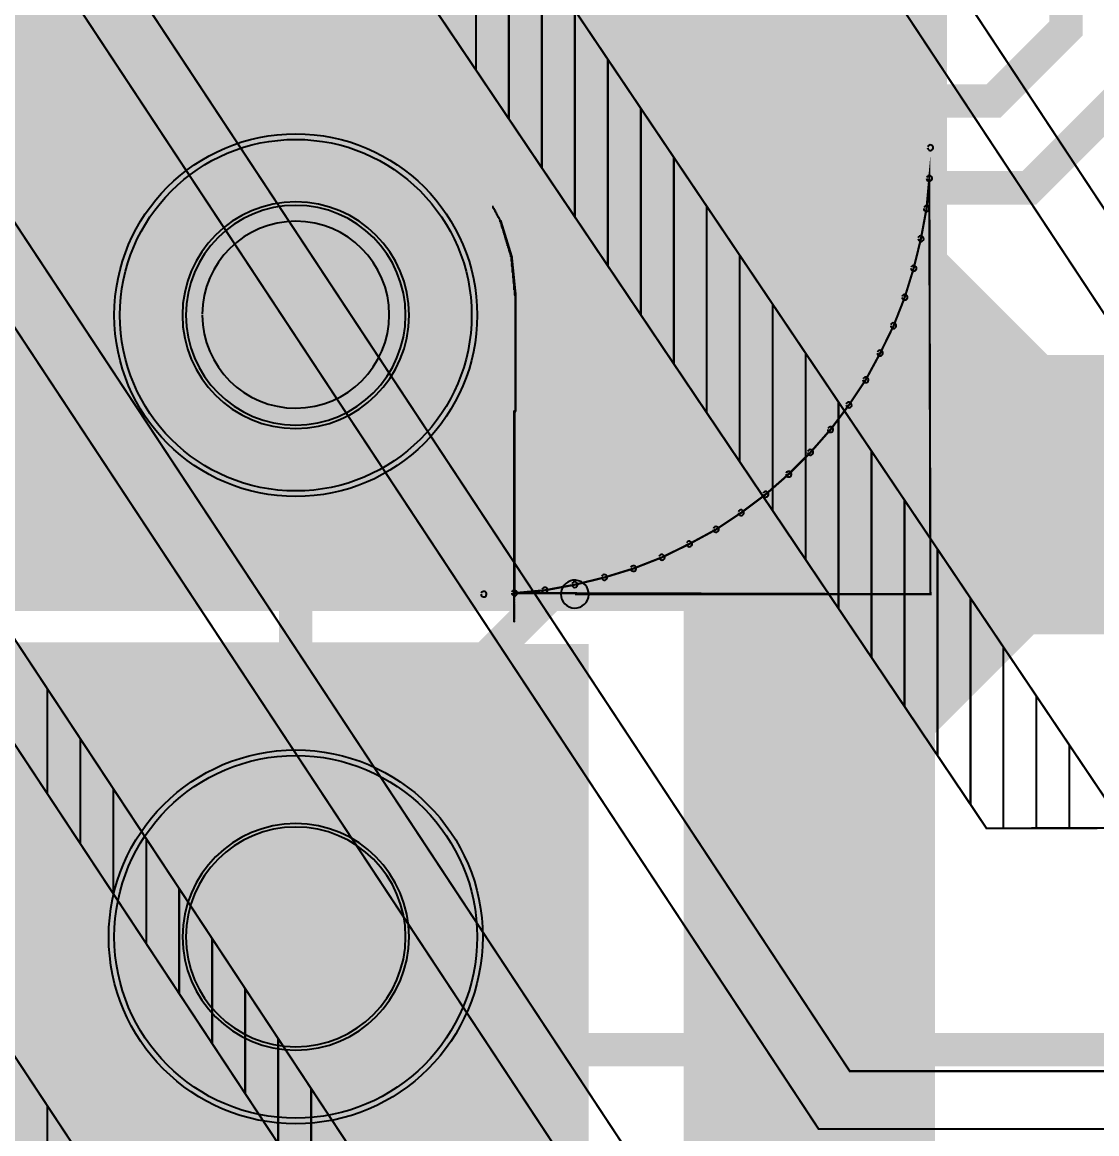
# Model space of a CAD drawing. Extents: x -57 to 2380, y -38 to 1737.
# Drawn here: x 666 to 858.5, y 389.9 to 589.1 of the extents above; entities that cross this region are included whole.
import ezdxf

# ---------------------------------------------------------------- set-up
doc = ezdxf.new("R2010")
doc.units = 9
for name, color, linetype, true_color in [('BottomLayer', 7, 'Continuous', 0x0000ff), ('BottomSolderMaskLayer', 7, 'Continuous', 0xaa00ff), ('Document', 7, 'Continuous', 0xffffff), ('Multi-Layer', 7, 'Continuous', 0xc0c0c0), ('TopLayer', 7, 'Continuous', 0xff0000), ('TopSilkLayer', 7, 'Continuous', 0xffff00), ('TopSolderMaskLayer', 7, 'Continuous', 0x800080)]:
    doc.layers.add(name, color=color, linetype=linetype, true_color=true_color)

msp = doc.modelspace()

# ---------------------------------------------------------------- hatches: boundary and pattern name
at = {"layer": 'BottomSolderMaskLayer'}
for points in [[(682.5, 536.61, 1), (747.5, 536.61, 1)], [(681.5, 425.2, 1), (748.5, 425.2, 1)]]:
    msp.add_hatch(color=256, dxfattribs=at).paths.add_polyline_path(points)
at = {"layer": 'Document'}
for points in [[(830, 1191.61), (5, 1191.61), (5, 486.61), (830, 486.61)], [(765, 375.2), (765, 475.2), (65, 475.2), (65, 375.2)]]:
    msp.add_hatch(color=256, dxfattribs=at).paths.add_polyline_path(points)
at = {"layer": 'Multi-Layer'}
for points in [[(683.5, 536.61, 1), (746.5, 536.61, 1)], [(682.5, 425.2, 1), (747.5, 425.2, 1)]]:
    msp.add_hatch(color=256, dxfattribs=at).paths.add_polyline_path(points)
at = {"layer": 'TopSolderMaskLayer'}
for points in [[(682.5, 536.61, 1), (747.5, 536.61, 1)], [(681.5, 425.2, 1), (748.5, 425.2, 1)]]:
    msp.add_hatch(color=256, dxfattribs=at).paths.add_polyline_path(points)

# ---------------------------------------------------------------- linework, layer by layer
at = {"layer": 'BottomLayer'}
for points, const_width in [([(315, 536.61), (315, 425.2), (364.8, 475), (749, 475), (764, 490), (764, 638.4), (823.59, 698), (1461, 698), (1486.97, 723.97), (1486.97, 752.52), (1527.95, 793.5), (1537.63, 793.5), (1586.85, 793.5), (1680.9, 793.5), (1685.04, 789.37)], 6), ([(1545.32, 592.29), (1544.74, 592.87), (1407.4, 592.87), (1389.19, 611.08), (833.08, 611.08), (827, 605), (825, 605), (815.5, 595.5), (815.5, 546), (854, 507.5), (854, 491.89), (913, 491.89)], 25), ([(797, 456), (797, 522), (797, 605), (825, 605)], 25), ([(854, 491.89), (842, 491.89), (806.11, 456), (797, 456), (797, 366), (817, 346), (817, 463), (815, 465), (815, 489), (815, 510.59), (815.5, 511.09), (815.5, 532), (815.5, 546)], 25), ([(815.5, 532), (830.5, 517), (938, 517), (914.5, 493.5), (912, 493.5), (935.5, 517), (938, 517)], 25), ([(817.89, 491.89), (815.5, 494.28), (815.5, 532)], 12), ([(842, 491.89), (827.11, 491.89), (797, 522)], 25), ([(830.5, 517), (821.4, 517), (815.5, 511.09)], 12), ([(815, 510.59), (822.15, 503.44), (836, 503.44), (815, 482.44), (815, 471.89), (835, 491.89)], 12), ([(822.15, 503.44), (826.15, 507.44), (928.55, 507.44)], 12), ([(924.55, 503.44), (836, 503.44)], 12), ([(842, 491.89), (835, 491.89), (817.89, 491.89), (815, 489)], 12), ([(815, 471.89), (815, 465)], 12)]:
    msp.add_lwpolyline(points, dxfattribs=dict(at, const_width=const_width))
at = {"layer": 'BottomSolderMaskLayer'}
for points in [[(714.99, 556.91), (715.01, 556.91)], [(714.99, 516.31), (715.01, 516.31)], [(694.71, 425.21), (694.71, 425.19)], [(735.29, 425.21), (735.29, 425.19)]]:
    msp.add_lwpolyline(points, close=True, dxfattribs=at)
for centre, radius in [((715, 536.61), 32.5), ((715, 425.2), 33.5)]:
    msp.add_circle(centre, radius, dxfattribs=at)
for centre, radius, start, end in [((714.99, 536.61), 20.3, 450, 270), ((715.01, 536.61), 20.3, 270, 450), ((715, 425.21), 20.29, 360, 180), ((715, 425.19), 20.29, 180, 360)]:
    msp.add_arc(centre, radius, start, end, dxfattribs=at)
at = {"layer": 'Document'}
for points, const_width in [([(401.89, 1309.51), (593.49, 1019.54), (782.99, 1309.51), (1045.88, 1309.51), (727.92, 830.6), (1045.63, 349.48), (786.61, 349.48), (593.91, 641.68), (403.25, 349.48), (142.92, 349.48), (460.55, 830.49), (139.94, 1309.51), (401.89, 1309.51)], 0.39), ([(162.17, 359.84), (397.64, 359.84), (593.86, 660.56), (792.19, 359.84), (1026.38, 359.84), (715.5, 830.62), (1026.58, 1299.15), (788.59, 1299.15), (593.54, 1000.69), (396.32, 1299.15), (159.33, 1299.15), (472.99, 830.53), (162.17, 359.84)], 0.39), ([(379.52, 1268.23), (593.5, 944.39), (805.15, 1268.23), (968.75, 1268.23), (678.24, 830.66), (968.72, 390.77), (808.67, 390.77), (593.54, 716.95), (380.72, 390.77), (219.47, 390.77), (509.95, 830.65), (217.07, 1268.23), (379.52, 1268.23)], 0.39), ([(238.73, 401.13), (375.11, 401.13), (593.5, 735.83), (814.25, 401.13), (949.47, 401.13), (667.71, 827.81), (665.82, 830.67), (949.44, 1257.87), (810.75, 1257.87), (593.54, 925.53), (373.95, 1257.87), (236.46, 1257.87), (522.39, 830.69), (238.73, 401.13)], 0.39), ([(1.9, 1186.61), (1.9, 486.61), (828.7, 486.61), (828.7, 1186.61), (1.9, 1186.61)], 6), ([(765, 586.61), (765, 486.61), (65, 486.61), (65, 586.61), (765, 586.61)], 5)]:
    msp.add_lwpolyline(points, close=True, dxfattribs=dict(at, const_width=const_width))
at = {"layer": 'Document', "const_width": 0.39}
for points in [[(863.59, 444.72), (604.78, 829.36), (646.89, 891.92), (700.04, 970.88), (711.85, 988.42), (723.66, 1005.97), (735.47, 1023.51), (747.28, 1041.06), (759.09, 1058.6), (765, 1067.37), (806.34, 1128.78)], [(863.59, 444.72), (838.76, 444.64), (592.29, 810.82), (344.23, 442.32), (369.33, 479.61), (381.14, 497.15), (410.67, 541.02), (422.48, 558.56), (434.29, 576.11), (446.1, 593.65)], [(747.28, 580.55), (747.28, 617.57)], [(753.19, 571.78), (753.19, 608.79)], [(729.57, 606.87), (759.09, 563.01), (765, 554.23), (806.34, 492.82), (812.24, 484.04), (818.15, 475.27), (824.06, 466.5), (829.96, 457.72), (835.87, 448.95), (838.76, 444.64), (859.49, 444.7)], [(759.09, 563.01), (759.09, 600.02)], [(765, 554.23), (765, 591.24)], [(420.17, 318.57), (594.22, 585.32), (770.16, 318.57)], [(770.91, 545.46), (770.91, 582.46)], [(776.81, 536.69), (776.81, 573.69)], [(764.58, 308.21), (594.26, 566.44)], [(754.2, 519.51), (754.2, 486.81), (759.6, 487.31), (765, 488.31), (770.3, 489.61), (775.5, 491.21), (780.6, 493.21), (785.5, 495.61), (790.3, 498.21), (794.8, 501.21), (799.2, 504.51), (803.3, 508.11), (807.2, 512.01), (810.8, 516.11), (814.1, 520.51), (817.1, 525.01), (819.7, 529.81), (822.1, 534.71), (824.1, 539.81), (825.7, 545.01), (827, 550.31), (828, 555.71), (828.5, 561.11), (828.7, 486.61), (754.2, 486.81)], [(782.72, 527.91), (782.72, 564.91)], [(788.62, 519.14), (788.62, 556.13)], [(751.7, 553.61), (753.7, 547.11), (754.4, 540.21), (754.4, 519.41)], [(794.53, 510.36), (794.53, 547.36)], [(800.43, 501.59), (800.43, 538.58)], [(806.34, 492.82), (806.34, 529.8)], [(812.24, 484.04), (812.24, 521.03)], [(818.15, 475.27), (818.15, 512.25)], [(442.69, 277.28), (594.57, 510.06), (748.1, 277.28)], [(824.06, 466.5), (824.06, 503.47)], [(829.96, 457.72), (829.96, 494.7)], [(765, 486.61), (828.7, 486.61)], [(835.87, 448.95), (835.87, 485.92)], [(859.49, 318.57), (853.58, 318.57), (847.68, 318.57), (841.77, 318.57), (835.87, 318.57), (829.96, 318.57), (824.06, 318.57), (818.15, 318.57), (812.24, 318.57), (806.34, 318.57), (800.43, 318.57), (794.53, 318.57), (788.62, 318.57), (782.72, 318.57), (776.81, 318.57), (770.91, 318.57), (770.16, 318.57), (741.38, 362.2), (735.47, 371.16), (723.66, 389.06), (717.76, 398.02), (700.04, 424.88), (682.32, 451.74), (664.61, 478.6)], [(841.77, 444.65), (841.77, 477.14)], [(658.7, 468.74), (682.32, 432.93), (688.23, 423.97), (694.13, 415.02), (717.76, 379.21)], [(670.51, 450.83), (670.51, 469.64)], [(847.68, 444.67), (847.68, 468.37)], [(676.42, 441.88), (676.42, 460.69)], [(853.58, 444.69), (853.58, 459.59)], [(682.32, 432.93), (682.32, 451.74)], [(688.23, 423.97), (688.23, 442.78)], [(688.23, 368.06), (670.51, 394.92), (640.98, 439.69)], [(694.13, 415.02), (694.13, 433.83)], [(700.04, 406.07), (700.04, 424.88)], [(705.95, 397.11), (705.95, 415.92)], [(711.85, 388.16), (711.85, 406.97)], [(717.76, 379.21), (717.76, 398.02)], [(670.51, 376.11), (670.51, 394.92)]]:
    msp.add_lwpolyline(points, dxfattribs=at)
at = {"layer": 'Document'}
for centre, radius, start, end in [((828.7, 566.62), 0.5, 181.0521, 160.0233), ((828.7, 566.62), 0.5, 181.0521, 160.0233), ((828.7, 566.62), 0.5, 181.0521, 160.0233), ((828.5, 561.12), 0.5, 181.0521, 160.0233), ((828.5, 561.12), 0.5, 181.0521, 160.0233), ((828.5, 561.12), 0.5, 181.0521, 160.0233), ((750.33, 556.06), 0.05, 66.8699, 6.8699), ((750.33, 555.96), 0.05, 66.8699, 6.8699), ((750.43, 555.86), 0.05, 66.8699, 6.8699), ((750.43, 555.76), 0.05, 66.8699, 6.8699), ((828, 555.72), 0.5, 181.0521, 160.0233), ((828, 555.72), 0.5, 181.0521, 160.0233), ((828, 555.72), 0.5, 181.0521, 160.0233), ((750.53, 555.66), 0.05, 66.8699, 6.8699), ((750.63, 555.56), 0.05, 66.8699, 6.8699), ((750.63, 555.46), 0.05, 66.8699, 6.8699), ((750.73, 555.36), 0.05, 66.8699, 6.8699), ((750.73, 555.26), 0.05, 66.8699, 6.8699), ((750.83, 555.16), 0.05, 66.8699, 6.8699), ((750.83, 555.06), 0.05, 66.8699, 6.8699), ((750.93, 554.96), 0.05, 66.8699, 6.8699), ((750.93, 554.86), 0.05, 66.8699, 6.8699), ((751.03, 554.76), 0.05, 66.8699, 6.8699), ((751.03, 554.66), 0.05, 66.8699, 6.8699), ((751.13, 554.56), 0.05, 66.8699, 6.8699), ((751.13, 554.46), 0.05, 66.8699, 6.8699), ((751.23, 554.36), 0.05, 66.8699, 6.8699), ((751.23, 554.26), 0.05, 66.8699, 6.8699), ((751.33, 554.16), 0.05, 66.8699, 6.8699), ((751.43, 554.06), 0.05, 66.8699, 6.8699), ((751.43, 553.96), 0.05, 66.8699, 6.8699), ((751.53, 553.86), 0.05, 66.8699, 6.8699), ((751.53, 553.76), 0.05, 66.8699, 6.8699), ((715, 536.7), 16.75, 180.3079, 179.6921), ((715, 536.7), 16.75, 180.3079, 179.6921), ((751.63, 553.66), 0.05, 66.8699, 6.8699), ((751.63, 553.56), 0.05, 66.8699, 6.8699), ((751.63, 553.46), 0.05, 66.8699, 6.8699), ((751.73, 553.36), 0.05, 66.8699, 6.8699), ((751.73, 553.26), 0.05, 66.8699, 6.8699), ((751.73, 553.16), 0.05, 66.8699, 6.8699), ((751.83, 553.06), 0.05, 66.8699, 6.8699), ((751.83, 552.96), 0.05, 66.8699, 6.8699), ((751.83, 552.86), 0.05, 66.8699, 6.8699), ((751.83, 552.76), 0.05, 66.8699, 6.8699), ((751.93, 552.66), 0.05, 66.8699, 6.8699), ((751.93, 552.56), 0.05, 66.8699, 6.8699), ((751.93, 552.46), 0.05, 66.8699, 6.8699), ((752.03, 552.36), 0.05, 66.8699, 6.8699), ((752.03, 552.26), 0.05, 66.8699, 6.8699), ((752.03, 552.16), 0.05, 66.8699, 6.8699), ((752.13, 552.06), 0.05, 66.8699, 6.8699), ((752.13, 551.96), 0.05, 66.8699, 6.8699), ((752.13, 551.86), 0.05, 66.8699, 6.8699), ((752.23, 551.76), 0.05, 66.8699, 6.8699), ((752.23, 551.66), 0.05, 66.8699, 6.8699), ((752.23, 551.56), 0.05, 66.8699, 6.8699), ((752.23, 551.46), 0.05, 66.8699, 6.8699), ((752.33, 551.36), 0.05, 66.8699, 6.8699), ((752.33, 551.26), 0.05, 66.8699, 6.8699), ((752.33, 551.16), 0.05, 66.8699, 6.8699), ((752.43, 551.06), 0.05, 66.8699, 6.8699), ((752.43, 550.96), 0.05, 66.8699, 6.8699), ((752.43, 550.86), 0.05, 66.8699, 6.8699), ((752.53, 550.76), 0.05, 66.8699, 6.8699), ((752.53, 550.66), 0.05, 66.8699, 6.8699), ((752.53, 550.56), 0.05, 66.8699, 6.8699), ((752.53, 550.46), 0.05, 66.8699, 6.8699), ((752.63, 550.36), 0.05, 66.8699, 6.8699), ((752.63, 550.26), 0.05, 66.8699, 6.8699), ((752.63, 550.16), 0.05, 66.8699, 6.8699), ((752.73, 550.06), 0.05, 66.8699, 6.8699), ((752.73, 549.96), 0.05, 66.8699, 6.8699), ((752.73, 549.86), 0.05, 66.8699, 6.8699), ((752.83, 549.76), 0.05, 66.8699, 6.8699), ((827, 550.32), 0.5, 181.0521, 160.0233), ((827, 550.32), 0.5, 181.0521, 160.0233), ((827, 550.32), 0.5, 181.0521, 160.0233), ((752.83, 549.66), 0.05, 66.8699, 6.8699), ((752.83, 549.56), 0.05, 66.8699, 6.8699), ((752.83, 549.46), 0.05, 66.8699, 6.8699), ((752.93, 549.36), 0.05, 66.8699, 6.8699), ((752.93, 549.26), 0.05, 66.8699, 6.8699), ((752.93, 549.16), 0.05, 66.8699, 6.8699), ((753.03, 549.06), 0.05, 66.8699, 6.8699), ((753.03, 548.96), 0.05, 66.8699, 6.8699), ((753.03, 548.86), 0.05, 66.8699, 6.8699), ((753.13, 548.76), 0.05, 66.8699, 6.8699), ((753.13, 548.66), 0.05, 66.8699, 6.8699), ((753.13, 548.56), 0.05, 66.8699, 6.8699), ((753.23, 548.46), 0.05, 66.8699, 6.8699), ((753.23, 548.36), 0.05, 66.8699, 6.8699), ((753.23, 548.26), 0.05, 66.8699, 6.8699), ((753.23, 548.16), 0.05, 66.8699, 6.8699), ((753.33, 548.06), 0.05, 66.8699, 6.8699), ((753.33, 547.96), 0.05, 66.8699, 6.8699), ((753.33, 547.86), 0.05, 66.8699, 6.8699), ((753.43, 547.76), 0.05, 66.8699, 6.8699), ((753.43, 547.66), 0.05, 66.8699, 6.8699), ((753.43, 547.56), 0.05, 66.8699, 6.8699), ((753.53, 547.46), 0.05, 66.8699, 6.8699), ((753.53, 547.36), 0.05, 66.8699, 6.8699), ((753.53, 547.26), 0.05, 66.8699, 6.8699), ((753.53, 547.16), 0.05, 66.8699, 6.8699), ((753.63, 547.06), 0.05, 66.8699, 6.8699), ((753.63, 546.96), 0.05, 66.8699, 6.8699), ((753.63, 546.86), 0.05, 66.8699, 6.8699), ((753.63, 546.76), 0.05, 66.8699, 6.8699), ((753.63, 546.66), 0.05, 66.8699, 6.8699), ((753.63, 546.56), 0.05, 66.8699, 6.8699), ((753.63, 546.46), 0.05, 66.8699, 6.8699), ((753.63, 546.36), 0.05, 66.8699, 6.8699), ((753.73, 546.26), 0.05, 66.8699, 6.8699), ((753.73, 546.16), 0.05, 66.8699, 6.8699), ((753.73, 546.06), 0.05, 66.8699, 6.8699), ((753.73, 545.96), 0.05, 66.8699, 6.8699), ((753.73, 545.86), 0.05, 66.8699, 6.8699), ((753.73, 545.76), 0.05, 66.8699, 6.8699), ((753.73, 545.66), 0.05, 66.8699, 6.8699), ((753.73, 545.56), 0.05, 66.8699, 6.8699), ((753.73, 545.46), 0.05, 66.8699, 6.8699), ((753.73, 545.36), 0.05, 66.8699, 6.8699), ((753.83, 545.26), 0.05, 66.8699, 6.8699), ((753.83, 545.16), 0.05, 66.8699, 6.8699), ((753.83, 545.06), 0.05, 66.8699, 6.8699), ((753.83, 544.96), 0.05, 66.8699, 6.8699), ((753.83, 544.86), 0.05, 66.8699, 6.8699), ((753.83, 544.76), 0.05, 66.8699, 6.8699), ((753.83, 544.66), 0.05, 66.8699, 6.8699), ((753.83, 544.56), 0.05, 66.8699, 6.8699), ((753.83, 544.46), 0.05, 66.8699, 6.8699), ((753.83, 544.36), 0.05, 66.8699, 6.8699), ((753.93, 544.26), 0.05, 66.8699, 6.8699), ((753.93, 544.16), 0.05, 66.8699, 6.8699), ((753.93, 544.06), 0.05, 66.8699, 6.8699), ((753.93, 543.96), 0.05, 66.8699, 6.8699), ((753.93, 543.86), 0.05, 66.8699, 6.8699), ((753.93, 543.76), 0.05, 66.8699, 6.8699), ((825.7, 545.02), 0.5, 181.0521, 160.0233), ((825.7, 545.02), 0.5, 181.0521, 160.0233), ((825.7, 545.02), 0.5, 181.0521, 160.0233), ((753.93, 543.66), 0.05, 66.8699, 6.8699), ((753.93, 543.56), 0.05, 66.8699, 6.8699), ((753.93, 543.46), 0.05, 66.8699, 6.8699), ((753.93, 543.36), 0.05, 66.8699, 6.8699), ((754.03, 543.26), 0.05, 66.8699, 6.8699), ((754.03, 543.16), 0.05, 66.8699, 6.8699), ((754.03, 543.06), 0.05, 66.8699, 6.8699), ((754.03, 542.96), 0.05, 66.8699, 6.8699), ((754.03, 542.86), 0.05, 66.8699, 6.8699), ((754.03, 542.76), 0.05, 66.8699, 6.8699), ((754.03, 542.66), 0.05, 66.8699, 6.8699), ((754.03, 542.56), 0.05, 66.8699, 6.8699), ((754.03, 542.46), 0.05, 66.8699, 6.8699), ((754.03, 542.36), 0.05, 66.8699, 6.8699), ((754.13, 542.26), 0.05, 66.8699, 6.8699), ((754.13, 542.16), 0.05, 66.8699, 6.8699), ((754.13, 542.06), 0.05, 66.8699, 6.8699), ((754.13, 541.96), 0.05, 66.8699, 6.8699), ((754.13, 541.86), 0.05, 66.8699, 6.8699), ((754.13, 541.76), 0.05, 66.8699, 6.8699), ((754.13, 541.66), 0.05, 66.8699, 6.8699), ((754.13, 541.56), 0.05, 66.8699, 6.8699), ((754.13, 541.46), 0.05, 66.8699, 6.8699), ((754.13, 541.36), 0.05, 66.8699, 6.8699), ((754.13, 541.26), 0.05, 66.8699, 6.8699), ((754.23, 541.16), 0.05, 66.8699, 6.8699), ((754.23, 541.06), 0.05, 66.8699, 6.8699), ((754.23, 540.96), 0.05, 66.8699, 6.8699), ((754.23, 540.86), 0.05, 66.8699, 6.8699), ((754.23, 540.76), 0.05, 66.8699, 6.8699), ((754.23, 540.66), 0.05, 66.8699, 6.8699), ((754.23, 540.56), 0.05, 66.8699, 6.8699), ((754.23, 540.46), 0.05, 66.8699, 6.8699), ((754.23, 540.36), 0.05, 66.8699, 6.8699), ((754.23, 540.26), 0.05, 66.8699, 6.8699), ((754.33, 540.16), 0.05, 66.8699, 6.8699), ((754.33, 540.06), 0.05, 66.8699, 6.8699), ((754.33, 539.96), 0.05, 66.8699, 6.8699), ((754.33, 539.86), 0.05, 66.8699, 6.8699), ((824.1, 539.82), 0.5, 181.0521, 160.0233), ((824.1, 539.82), 0.5, 181.0521, 160.0233), ((824.1, 539.82), 0.5, 181.0521, 160.0233), ((754.33, 539.76), 0.05, 66.8699, 6.8699), ((754.33, 539.66), 0.05, 66.8699, 6.8699), ((754.33, 539.56), 0.05, 66.8699, 6.8699), ((754.33, 539.46), 0.05, 66.8699, 6.8699), ((754.33, 539.36), 0.05, 66.8699, 6.8699), ((754.33, 539.26), 0.05, 66.8699, 6.8699), ((754.33, 539.16), 0.05, 66.8699, 6.8699), ((754.33, 539.06), 0.05, 66.8699, 6.8699), ((754.33, 538.96), 0.05, 66.8699, 6.8699), ((754.33, 538.86), 0.05, 66.8699, 6.8699), ((754.33, 538.76), 0.05, 66.8699, 6.8699), ((754.33, 538.66), 0.05, 66.8699, 6.8699), ((754.33, 538.56), 0.05, 66.8699, 6.8699), ((754.33, 538.46), 0.05, 66.8699, 6.8699), ((754.33, 538.36), 0.05, 66.8699, 6.8699), ((754.33, 538.26), 0.05, 66.8699, 6.8699), ((754.33, 538.16), 0.05, 66.8699, 6.8699), ((754.33, 538.06), 0.05, 66.8699, 6.8699), ((754.33, 537.96), 0.05, 66.8699, 6.8699), ((754.33, 537.86), 0.05, 66.8699, 6.8699), ((754.33, 537.76), 0.05, 66.8699, 6.8699), ((754.33, 537.66), 0.05, 66.8699, 6.8699), ((754.33, 537.56), 0.05, 66.8699, 6.8699), ((754.33, 537.46), 0.05, 66.8699, 6.8699), ((754.33, 537.36), 0.05, 66.8699, 6.8699), ((754.33, 537.26), 0.05, 66.8699, 6.8699), ((754.33, 537.16), 0.05, 66.8699, 6.8699), ((754.33, 537.06), 0.05, 66.8699, 6.8699), ((754.33, 536.96), 0.05, 66.8699, 6.8699), ((754.33, 536.86), 0.05, 66.8699, 6.8699), ((754.33, 536.76), 0.05, 66.8699, 6.8699), ((754.33, 536.66), 0.05, 66.8699, 6.8699), ((754.33, 536.56), 0.05, 66.8699, 6.8699), ((754.33, 536.46), 0.05, 66.8699, 6.8699), ((754.33, 536.36), 0.05, 66.8699, 6.8699), ((754.33, 536.26), 0.05, 66.8699, 6.8699), ((754.33, 536.16), 0.05, 66.8699, 6.8699), ((754.33, 536.06), 0.05, 66.8699, 6.8699), ((754.33, 535.96), 0.05, 66.8699, 6.8699), ((754.33, 535.86), 0.05, 66.8699, 6.8699), ((754.33, 535.76), 0.05, 66.8699, 6.8699), ((754.33, 535.66), 0.05, 66.8699, 6.8699), ((754.33, 535.56), 0.05, 66.8699, 6.8699), ((754.33, 535.46), 0.05, 66.8699, 6.8699), ((754.33, 535.36), 0.05, 66.8699, 6.8699), ((754.33, 535.26), 0.05, 66.8699, 6.8699), ((754.33, 535.16), 0.05, 66.8699, 6.8699), ((754.33, 535.06), 0.05, 66.8699, 6.8699), ((754.33, 534.96), 0.05, 66.8699, 6.8699), ((754.33, 534.86), 0.05, 66.8699, 6.8699), ((754.33, 534.76), 0.05, 66.8699, 6.8699), ((754.33, 534.66), 0.05, 66.8699, 6.8699), ((754.33, 534.56), 0.05, 66.8699, 6.8699), ((754.33, 534.46), 0.05, 66.8699, 6.8699), ((754.33, 534.36), 0.05, 66.8699, 6.8699), ((754.33, 534.26), 0.05, 66.8699, 6.8699), ((754.33, 534.16), 0.05, 66.8699, 6.8699), ((754.33, 534.06), 0.05, 66.8699, 6.8699), ((754.33, 533.96), 0.05, 66.8699, 6.8699), ((754.33, 533.86), 0.05, 66.8699, 6.8699), ((822.1, 534.72), 0.5, 181.0521, 160.0233), ((822.1, 534.72), 0.5, 181.0521, 160.0233), ((822.1, 534.72), 0.5, 181.0521, 160.0233), ((754.33, 533.76), 0.05, 66.8699, 6.8699), ((754.33, 533.66), 0.05, 66.8699, 6.8699), ((754.33, 533.56), 0.05, 66.8699, 6.8699), ((754.33, 533.46), 0.05, 66.8699, 6.8699), ((754.33, 533.36), 0.05, 66.8699, 6.8699), ((754.33, 533.26), 0.05, 66.8699, 6.8699), ((754.33, 533.16), 0.05, 66.8699, 6.8699), ((754.33, 533.06), 0.05, 66.8699, 6.8699), ((754.33, 532.96), 0.05, 66.8699, 6.8699), ((754.33, 532.86), 0.05, 66.8699, 6.8699), ((754.33, 532.76), 0.05, 66.8699, 6.8699), ((754.33, 532.66), 0.05, 66.8699, 6.8699), ((754.33, 532.56), 0.05, 66.8699, 6.8699), ((754.33, 532.46), 0.05, 66.8699, 6.8699), ((754.33, 532.36), 0.05, 66.8699, 6.8699), ((754.33, 532.26), 0.05, 66.8699, 6.8699), ((754.33, 532.16), 0.05, 66.8699, 6.8699), ((754.33, 532.06), 0.05, 66.8699, 6.8699), ((754.33, 531.96), 0.05, 66.8699, 6.8699), ((754.33, 531.86), 0.05, 66.8699, 6.8699), ((754.33, 531.76), 0.05, 66.8699, 6.8699), ((754.33, 531.66), 0.05, 66.8699, 6.8699), ((754.33, 531.56), 0.05, 66.8699, 6.8699), ((754.33, 531.46), 0.05, 66.8699, 6.8699), ((754.33, 531.36), 0.05, 66.8699, 6.8699), ((754.33, 531.26), 0.05, 66.8699, 6.8699), ((754.33, 531.16), 0.05, 66.8699, 6.8699), ((754.33, 531.06), 0.05, 66.8699, 6.8699), ((754.33, 530.96), 0.05, 66.8699, 6.8699), ((754.33, 530.86), 0.05, 66.8699, 6.8699), ((754.33, 530.76), 0.05, 66.8699, 6.8699), ((754.33, 530.66), 0.05, 66.8699, 6.8699), ((754.33, 530.56), 0.05, 66.8699, 6.8699), ((754.33, 530.46), 0.05, 66.8699, 6.8699), ((754.33, 530.36), 0.05, 66.8699, 6.8699), ((754.33, 530.26), 0.05, 66.8699, 6.8699), ((754.33, 530.16), 0.05, 66.8699, 6.8699), ((754.33, 530.06), 0.05, 66.8699, 6.8699), ((754.33, 529.96), 0.05, 66.8699, 6.8699), ((754.33, 529.86), 0.05, 66.8699, 6.8699), ((819.7, 529.82), 0.5, 181.0521, 160.0233), ((819.7, 529.82), 0.5, 181.0521, 160.0233), ((819.7, 529.82), 0.5, 181.0521, 160.0233), ((754.33, 529.76), 0.05, 66.8699, 6.8699), ((754.33, 529.66), 0.05, 66.8699, 6.8699), ((754.33, 529.56), 0.05, 66.8699, 6.8699), ((754.33, 529.46), 0.05, 66.8699, 6.8699), ((754.33, 529.36), 0.05, 66.8699, 6.8699), ((754.33, 529.26), 0.05, 66.8699, 6.8699), ((754.33, 529.16), 0.05, 66.8699, 6.8699), ((754.33, 529.06), 0.05, 66.8699, 6.8699), ((754.33, 528.96), 0.05, 66.8699, 6.8699), ((754.33, 528.86), 0.05, 66.8699, 6.8699), ((754.33, 528.76), 0.05, 66.8699, 6.8699), ((754.33, 528.66), 0.05, 66.8699, 6.8699), ((754.33, 528.56), 0.05, 66.8699, 6.8699), ((754.33, 528.46), 0.05, 66.8699, 6.8699), ((754.33, 528.36), 0.05, 66.8699, 6.8699), ((754.33, 528.26), 0.05, 66.8699, 6.8699), ((754.33, 528.16), 0.05, 66.8699, 6.8699), ((754.33, 528.06), 0.05, 66.8699, 6.8699), ((754.33, 527.96), 0.05, 66.8699, 6.8699), ((754.33, 527.86), 0.05, 66.8699, 6.8699), ((754.33, 527.76), 0.05, 66.8699, 6.8699), ((754.33, 527.66), 0.05, 66.8699, 6.8699), ((754.33, 527.56), 0.05, 66.8699, 6.8699), ((754.33, 527.46), 0.05, 66.8699, 6.8699), ((754.33, 527.36), 0.05, 66.8699, 6.8699), ((754.33, 527.26), 0.05, 66.8699, 6.8699), ((754.33, 527.16), 0.05, 66.8699, 6.8699), ((754.33, 527.06), 0.05, 66.8699, 6.8699), ((754.33, 526.96), 0.05, 66.8699, 6.8699), ((754.33, 526.86), 0.05, 66.8699, 6.8699), ((754.33, 526.76), 0.05, 66.8699, 6.8699), ((754.33, 526.66), 0.05, 66.8699, 6.8699), ((754.33, 526.56), 0.05, 66.8699, 6.8699), ((754.33, 526.46), 0.05, 66.8699, 6.8699), ((754.33, 526.36), 0.05, 66.8699, 6.8699), ((754.33, 526.26), 0.05, 66.8699, 6.8699), ((754.33, 526.16), 0.05, 66.8699, 6.8699), ((754.33, 526.06), 0.05, 66.8699, 6.8699), ((754.33, 525.96), 0.05, 66.8699, 6.8699), ((754.33, 525.86), 0.05, 66.8699, 6.8699), ((754.33, 525.76), 0.05, 66.8699, 6.8699), ((754.33, 525.66), 0.05, 66.8699, 6.8699), ((754.33, 525.56), 0.05, 66.8699, 6.8699), ((754.33, 525.46), 0.05, 66.8699, 6.8699), ((754.33, 525.36), 0.05, 66.8699, 6.8699), ((754.33, 525.26), 0.05, 66.8699, 6.8699), ((754.33, 525.16), 0.05, 66.8699, 6.8699), ((754.33, 525.06), 0.05, 66.8699, 6.8699), ((754.33, 524.96), 0.05, 66.8699, 6.8699), ((754.33, 524.86), 0.05, 66.8699, 6.8699), ((754.33, 524.76), 0.05, 66.8699, 6.8699), ((754.33, 524.66), 0.05, 66.8699, 6.8699), ((754.33, 524.56), 0.05, 66.8699, 6.8699), ((754.33, 524.46), 0.05, 66.8699, 6.8699), ((754.33, 524.36), 0.05, 66.8699, 6.8699), ((754.33, 524.26), 0.05, 66.8699, 6.8699), ((754.33, 524.16), 0.05, 66.8699, 6.8699), ((754.33, 524.06), 0.05, 66.8699, 6.8699), ((754.33, 523.96), 0.05, 66.8699, 6.8699), ((754.33, 523.86), 0.05, 66.8699, 6.8699), ((817.1, 525.02), 0.5, 181.0521, 160.0233), ((817.1, 525.02), 0.5, 181.0521, 160.0233), ((817.1, 525.02), 0.5, 181.0521, 160.0233), ((754.33, 523.76), 0.05, 66.8699, 6.8699), ((754.33, 523.66), 0.05, 66.8699, 6.8699), ((754.33, 523.56), 0.05, 66.8699, 6.8699), ((754.33, 523.46), 0.05, 66.8699, 6.8699), ((754.33, 523.36), 0.05, 66.8699, 6.8699), ((754.33, 523.26), 0.05, 66.8699, 6.8699), ((754.33, 523.16), 0.05, 66.8699, 6.8699), ((754.33, 523.06), 0.05, 66.8699, 6.8699), ((754.33, 522.96), 0.05, 66.8699, 6.8699), ((754.33, 522.86), 0.05, 66.8699, 6.8699), ((754.33, 522.76), 0.05, 66.8699, 6.8699), ((754.33, 522.66), 0.05, 66.8699, 6.8699), ((754.33, 522.56), 0.05, 66.8699, 6.8699), ((754.33, 522.46), 0.05, 66.8699, 6.8699), ((754.33, 522.36), 0.05, 66.8699, 6.8699), ((754.33, 522.26), 0.05, 66.8699, 6.8699), ((754.33, 522.16), 0.05, 66.8699, 6.8699), ((754.33, 522.06), 0.05, 66.8699, 6.8699), ((754.33, 521.96), 0.05, 66.8699, 6.8699), ((754.33, 521.86), 0.05, 66.8699, 6.8699), ((754.33, 521.76), 0.05, 66.8699, 6.8699), ((754.33, 521.66), 0.05, 66.8699, 6.8699), ((754.33, 521.56), 0.05, 66.8699, 6.8699), ((754.33, 521.46), 0.05, 66.8699, 6.8699), ((754.33, 521.36), 0.05, 66.8699, 6.8699), ((754.33, 521.26), 0.05, 66.8699, 6.8699), ((754.33, 521.16), 0.05, 66.8699, 6.8699), ((754.33, 521.06), 0.05, 66.8699, 6.8699), ((754.33, 520.96), 0.05, 66.8699, 6.8699), ((754.33, 520.86), 0.05, 66.8699, 6.8699), ((754.33, 520.76), 0.05, 66.8699, 6.8699), ((754.33, 520.66), 0.05, 66.8699, 6.8699), ((754.33, 520.56), 0.05, 66.8699, 6.8699), ((754.33, 520.46), 0.05, 66.8699, 6.8699), ((754.33, 520.36), 0.05, 66.8699, 6.8699), ((754.33, 520.26), 0.05, 66.8699, 6.8699), ((754.33, 520.16), 0.05, 66.8699, 6.8699), ((754.33, 520.06), 0.05, 66.8699, 6.8699), ((754.33, 519.96), 0.05, 66.8699, 6.8699), ((754.33, 519.86), 0.05, 66.8699, 6.8699), ((814.1, 520.52), 0.5, 181.0521, 160.0233), ((814.1, 520.52), 0.5, 181.0521, 160.0233), ((814.1, 520.52), 0.5, 181.0521, 160.0233), ((754.13, 519.36), 0.05, 66.8699, 6.8699), ((754.13, 519.26), 0.05, 66.8699, 6.8699), ((754.13, 519.16), 0.05, 66.8699, 6.8699), ((754.13, 519.06), 0.05, 66.8699, 6.8699), ((754.13, 518.96), 0.05, 66.8699, 6.8699), ((754.13, 518.86), 0.05, 66.8699, 6.8699), ((754.13, 518.76), 0.05, 66.8699, 6.8699), ((754.13, 518.66), 0.05, 66.8699, 6.8699), ((754.13, 518.56), 0.05, 66.8699, 6.8699), ((754.13, 518.46), 0.05, 66.8699, 6.8699), ((754.13, 518.36), 0.05, 66.8699, 6.8699), ((754.13, 518.26), 0.05, 66.8699, 6.8699), ((754.13, 518.16), 0.05, 66.8699, 6.8699), ((754.13, 518.06), 0.05, 66.8699, 6.8699), ((754.13, 517.96), 0.05, 66.8699, 6.8699), ((754.13, 517.86), 0.05, 66.8699, 6.8699), ((754.33, 519.76), 0.05, 66.8699, 6.8699), ((754.33, 519.66), 0.05, 66.8699, 6.8699), ((754.33, 519.56), 0.05, 66.8699, 6.8699), ((754.33, 519.46), 0.05, 66.8699, 6.8699), ((754.33, 519.36), 0.05, 66.8699, 6.8699), ((754.13, 517.76), 0.05, 66.8699, 6.8699), ((754.13, 517.66), 0.05, 66.8699, 6.8699), ((754.13, 517.56), 0.05, 66.8699, 6.8699), ((754.13, 517.46), 0.05, 66.8699, 6.8699), ((754.13, 517.36), 0.05, 66.8699, 6.8699), ((754.13, 517.26), 0.05, 66.8699, 6.8699), ((754.13, 517.16), 0.05, 66.8699, 6.8699), ((754.13, 517.06), 0.05, 66.8699, 6.8699), ((754.13, 516.96), 0.05, 66.8699, 6.8699), ((754.13, 516.86), 0.05, 66.8699, 6.8699), ((754.13, 516.76), 0.05, 66.8699, 6.8699), ((754.13, 516.66), 0.05, 66.8699, 6.8699), ((754.13, 516.56), 0.05, 66.8699, 6.8699), ((754.13, 516.46), 0.05, 66.8699, 6.8699), ((754.13, 516.36), 0.05, 66.8699, 6.8699), ((754.13, 516.26), 0.05, 66.8699, 6.8699), ((754.13, 516.16), 0.05, 66.8699, 6.8699), ((754.13, 516.06), 0.05, 66.8699, 6.8699), ((754.13, 515.96), 0.05, 66.8699, 6.8699), ((810.8, 516.12), 0.5, 181.0521, 160.0233), ((810.8, 516.12), 0.5, 181.0521, 160.0233), ((810.8, 516.12), 0.5, 181.0521, 160.0233), ((754.13, 515.86), 0.05, 66.8699, 6.8699), ((754.13, 515.76), 0.05, 66.8699, 6.8699), ((754.13, 515.66), 0.05, 66.8699, 6.8699), ((754.13, 515.56), 0.05, 66.8699, 6.8699), ((754.13, 515.46), 0.05, 66.8699, 6.8699), ((754.13, 515.36), 0.05, 66.8699, 6.8699), ((754.13, 515.26), 0.05, 66.8699, 6.8699), ((754.13, 515.16), 0.05, 66.8699, 6.8699), ((754.13, 515.06), 0.05, 66.8699, 6.8699), ((754.13, 514.96), 0.05, 66.8699, 6.8699), ((754.13, 514.86), 0.05, 66.8699, 6.8699), ((754.13, 514.76), 0.05, 66.8699, 6.8699), ((754.13, 514.66), 0.05, 66.8699, 6.8699), ((754.13, 514.56), 0.05, 66.8699, 6.8699), ((754.13, 514.46), 0.05, 66.8699, 6.8699), ((754.13, 514.36), 0.05, 66.8699, 6.8699), ((754.13, 514.26), 0.05, 66.8699, 6.8699), ((754.13, 514.16), 0.05, 66.8699, 6.8699), ((754.13, 514.06), 0.05, 66.8699, 6.8699), ((754.13, 513.96), 0.05, 66.8699, 6.8699), ((754.13, 513.86), 0.05, 66.8699, 6.8699), ((754.13, 513.76), 0.05, 66.8699, 6.8699), ((754.13, 513.66), 0.05, 66.8699, 6.8699), ((754.13, 513.56), 0.05, 66.8699, 6.8699), ((754.13, 513.46), 0.05, 66.8699, 6.8699), ((754.13, 513.36), 0.05, 66.8699, 6.8699), ((754.13, 513.26), 0.05, 66.8699, 6.8699), ((754.13, 513.16), 0.05, 66.8699, 6.8699), ((754.13, 513.06), 0.05, 66.8699, 6.8699), ((754.13, 512.96), 0.05, 66.8699, 6.8699), ((754.13, 512.86), 0.05, 66.8699, 6.8699), ((754.13, 512.76), 0.05, 66.8699, 6.8699), ((754.13, 512.66), 0.05, 66.8699, 6.8699), ((754.13, 512.56), 0.05, 66.8699, 6.8699), ((754.13, 512.46), 0.05, 66.8699, 6.8699), ((754.13, 512.36), 0.05, 66.8699, 6.8699), ((754.13, 512.26), 0.05, 66.8699, 6.8699), ((754.13, 512.16), 0.05, 66.8699, 6.8699), ((754.13, 512.06), 0.05, 66.8699, 6.8699), ((754.13, 511.96), 0.05, 66.8699, 6.8699), ((807.2, 512.02), 0.5, 181.0521, 160.0233), ((807.2, 512.02), 0.5, 181.0521, 160.0233), ((807.2, 512.02), 0.5, 181.0521, 160.0233), ((754.13, 511.86), 0.05, 66.8699, 6.8699), ((754.13, 511.76), 0.05, 66.8699, 6.8699), ((754.13, 511.66), 0.05, 66.8699, 6.8699), ((754.13, 511.56), 0.05, 66.8699, 6.8699), ((754.13, 511.46), 0.05, 66.8699, 6.8699), ((754.13, 511.36), 0.05, 66.8699, 6.8699), ((754.13, 511.26), 0.05, 66.8699, 6.8699), ((754.13, 511.16), 0.05, 66.8699, 6.8699), ((754.13, 511.06), 0.05, 66.8699, 6.8699), ((754.13, 510.96), 0.05, 66.8699, 6.8699), ((754.13, 510.86), 0.05, 66.8699, 6.8699), ((754.13, 510.76), 0.05, 66.8699, 6.8699), ((754.13, 510.66), 0.05, 66.8699, 6.8699), ((754.13, 510.56), 0.05, 66.8699, 6.8699), ((754.13, 510.46), 0.05, 66.8699, 6.8699), ((754.13, 510.36), 0.05, 66.8699, 6.8699), ((754.13, 510.26), 0.05, 66.8699, 6.8699), ((754.13, 510.16), 0.05, 66.8699, 6.8699), ((754.13, 510.06), 0.05, 66.8699, 6.8699), ((754.13, 509.96), 0.05, 66.8699, 6.8699), ((754.13, 509.86), 0.05, 66.8699, 6.8699), ((754.13, 509.76), 0.05, 66.8699, 6.8699), ((754.13, 509.66), 0.05, 66.8699, 6.8699), ((754.13, 509.56), 0.05, 66.8699, 6.8699), ((754.13, 509.46), 0.05, 66.8699, 6.8699), ((754.13, 509.36), 0.05, 66.8699, 6.8699), ((754.13, 509.26), 0.05, 66.8699, 6.8699), ((754.13, 509.16), 0.05, 66.8699, 6.8699), ((754.13, 509.06), 0.05, 66.8699, 6.8699), ((754.13, 508.96), 0.05, 66.8699, 6.8699), ((754.13, 508.86), 0.05, 66.8699, 6.8699), ((754.13, 508.76), 0.05, 66.8699, 6.8699), ((754.13, 508.66), 0.05, 66.8699, 6.8699), ((754.13, 508.56), 0.05, 66.8699, 6.8699), ((754.13, 508.46), 0.05, 66.8699, 6.8699), ((754.13, 508.36), 0.05, 66.8699, 6.8699), ((754.13, 508.26), 0.05, 66.8699, 6.8699), ((754.13, 508.16), 0.05, 66.8699, 6.8699), ((754.13, 508.06), 0.05, 66.8699, 6.8699), ((754.13, 507.96), 0.05, 66.8699, 6.8699), ((803.3, 508.12), 0.5, 181.0521, 160.0233), ((803.3, 508.12), 0.5, 181.0521, 160.0233), ((803.3, 508.12), 0.5, 181.0521, 160.0233), ((754.13, 507.86), 0.05, 66.8699, 6.8699), ((754.13, 507.76), 0.05, 66.8699, 6.8699), ((754.13, 507.66), 0.05, 66.8699, 6.8699), ((754.13, 507.56), 0.05, 66.8699, 6.8699), ((754.13, 507.46), 0.05, 66.8699, 6.8699), ((754.13, 507.36), 0.05, 66.8699, 6.8699), ((754.13, 507.26), 0.05, 66.8699, 6.8699), ((754.13, 507.16), 0.05, 66.8699, 6.8699), ((754.13, 507.06), 0.05, 66.8699, 6.8699), ((754.13, 506.96), 0.05, 66.8699, 6.8699), ((754.13, 506.86), 0.05, 66.8699, 6.8699), ((754.13, 506.76), 0.05, 66.8699, 6.8699), ((754.13, 506.66), 0.05, 66.8699, 6.8699), ((754.13, 506.56), 0.05, 66.8699, 6.8699), ((754.13, 506.46), 0.05, 66.8699, 6.8699), ((754.13, 506.36), 0.05, 66.8699, 6.8699), ((754.13, 506.26), 0.05, 66.8699, 6.8699), ((754.13, 506.16), 0.05, 66.8699, 6.8699), ((754.13, 506.06), 0.05, 66.8699, 6.8699), ((754.13, 505.96), 0.05, 66.8699, 6.8699), ((754.13, 505.86), 0.05, 66.8699, 6.8699), ((754.13, 505.76), 0.05, 66.8699, 6.8699), ((754.13, 505.66), 0.05, 66.8699, 6.8699), ((754.13, 505.56), 0.05, 66.8699, 6.8699), ((754.13, 505.46), 0.05, 66.8699, 6.8699), ((754.13, 505.36), 0.05, 66.8699, 6.8699), ((754.13, 505.26), 0.05, 66.8699, 6.8699), ((754.13, 505.16), 0.05, 66.8699, 6.8699), ((754.13, 505.06), 0.05, 66.8699, 6.8699), ((754.13, 504.96), 0.05, 66.8699, 6.8699), ((754.13, 504.86), 0.05, 66.8699, 6.8699), ((754.13, 504.76), 0.05, 66.8699, 6.8699), ((754.13, 504.66), 0.05, 66.8699, 6.8699), ((754.13, 504.56), 0.05, 66.8699, 6.8699), ((754.13, 504.46), 0.05, 66.8699, 6.8699), ((754.13, 504.36), 0.05, 66.8699, 6.8699), ((754.13, 504.26), 0.05, 66.8699, 6.8699), ((754.13, 504.16), 0.05, 66.8699, 6.8699), ((754.13, 504.06), 0.05, 66.8699, 6.8699), ((754.13, 503.96), 0.05, 66.8699, 6.8699), ((799.2, 504.52), 0.5, 181.0521, 160.0233), ((799.2, 504.52), 0.5, 181.0521, 160.0233), ((799.2, 504.52), 0.5, 181.0521, 160.0233), ((754.13, 503.86), 0.05, 66.8699, 6.8699), ((754.13, 503.76), 0.05, 66.8699, 6.8699), ((754.13, 503.66), 0.05, 66.8699, 6.8699), ((754.13, 503.56), 0.05, 66.8699, 6.8699), ((754.13, 503.46), 0.05, 66.8699, 6.8699), ((754.13, 503.36), 0.05, 66.8699, 6.8699), ((754.13, 503.26), 0.05, 66.8699, 6.8699), ((754.13, 503.16), 0.05, 66.8699, 6.8699), ((754.13, 503.06), 0.05, 66.8699, 6.8699), ((754.13, 502.96), 0.05, 66.8699, 6.8699), ((754.13, 502.86), 0.05, 66.8699, 6.8699), ((754.13, 502.76), 0.05, 66.8699, 6.8699), ((754.13, 502.66), 0.05, 66.8699, 6.8699), ((754.13, 502.56), 0.05, 66.8699, 6.8699), ((754.13, 502.46), 0.05, 66.8699, 6.8699), ((754.13, 502.36), 0.05, 66.8699, 6.8699), ((754.13, 502.26), 0.05, 66.8699, 6.8699), ((754.13, 502.16), 0.05, 66.8699, 6.8699), ((754.13, 502.06), 0.05, 66.8699, 6.8699), ((754.13, 501.96), 0.05, 66.8699, 6.8699), ((754.13, 501.86), 0.05, 66.8699, 6.8699), ((754.13, 501.76), 0.05, 66.8699, 6.8699), ((754.13, 501.66), 0.05, 66.8699, 6.8699), ((754.13, 501.56), 0.05, 66.8699, 6.8699), ((754.13, 501.46), 0.05, 66.8699, 6.8699), ((754.13, 501.36), 0.05, 66.8699, 6.8699), ((754.13, 501.26), 0.05, 66.8699, 6.8699), ((754.13, 501.16), 0.05, 66.8699, 6.8699), ((754.13, 501.06), 0.05, 66.8699, 6.8699), ((754.13, 500.96), 0.05, 66.8699, 6.8699), ((754.13, 500.86), 0.05, 66.8699, 6.8699), ((754.13, 500.76), 0.05, 66.8699, 6.8699), ((754.13, 500.66), 0.05, 66.8699, 6.8699), ((754.13, 500.56), 0.05, 66.8699, 6.8699), ((754.13, 500.46), 0.05, 66.8699, 6.8699), ((754.13, 500.36), 0.05, 66.8699, 6.8699), ((754.13, 500.26), 0.05, 66.8699, 6.8699), ((754.13, 500.16), 0.05, 66.8699, 6.8699), ((754.13, 500.06), 0.05, 66.8699, 6.8699), ((754.13, 499.96), 0.05, 66.8699, 6.8699), ((794.8, 501.22), 0.5, 181.0521, 160.0233), ((794.8, 501.22), 0.5, 181.0521, 160.0233), ((794.8, 501.22), 0.5, 181.0521, 160.0233), ((754.13, 499.86), 0.05, 66.8699, 6.8699), ((754.13, 499.76), 0.05, 66.8699, 6.8699), ((754.13, 499.66), 0.05, 66.8699, 6.8699), ((754.13, 499.56), 0.05, 66.8699, 6.8699), ((754.13, 499.46), 0.05, 66.8699, 6.8699), ((754.13, 499.36), 0.05, 66.8699, 6.8699), ((754.13, 499.26), 0.05, 66.8699, 6.8699), ((754.13, 499.16), 0.05, 66.8699, 6.8699), ((754.13, 499.06), 0.05, 66.8699, 6.8699), ((754.13, 498.96), 0.05, 66.8699, 6.8699), ((754.13, 498.86), 0.05, 66.8699, 6.8699), ((754.13, 498.76), 0.05, 66.8699, 6.8699), ((754.13, 498.66), 0.05, 66.8699, 6.8699), ((754.13, 498.56), 0.05, 66.8699, 6.8699), ((754.13, 498.46), 0.05, 66.8699, 6.8699), ((754.13, 498.36), 0.05, 66.8699, 6.8699), ((754.13, 498.26), 0.05, 66.8699, 6.8699), ((754.13, 498.16), 0.05, 66.8699, 6.8699), ((754.13, 498.06), 0.05, 66.8699, 6.8699), ((754.13, 497.96), 0.05, 66.8699, 6.8699), ((790.3, 498.22), 0.5, 181.0521, 160.0233), ((790.3, 498.22), 0.5, 181.0521, 160.0233), ((790.3, 498.22), 0.5, 181.0521, 160.0233), ((754.13, 497.86), 0.05, 66.8699, 6.8699), ((754.13, 497.76), 0.05, 66.8699, 6.8699), ((754.13, 497.66), 0.05, 66.8699, 6.8699), ((754.13, 497.56), 0.05, 66.8699, 6.8699), ((754.13, 497.46), 0.05, 66.8699, 6.8699), ((754.13, 497.36), 0.05, 66.8699, 6.8699), ((754.13, 497.26), 0.05, 66.8699, 6.8699), ((754.13, 497.16), 0.05, 66.8699, 6.8699), ((754.13, 497.06), 0.05, 66.8699, 6.8699), ((754.13, 496.96), 0.05, 66.8699, 6.8699), ((754.13, 496.86), 0.05, 66.8699, 6.8699), ((754.13, 496.76), 0.05, 66.8699, 6.8699), ((754.13, 496.66), 0.05, 66.8699, 6.8699), ((754.13, 496.56), 0.05, 66.8699, 6.8699), ((754.13, 496.46), 0.05, 66.8699, 6.8699), ((754.13, 496.36), 0.05, 66.8699, 6.8699), ((754.13, 496.26), 0.05, 66.8699, 6.8699), ((754.13, 496.16), 0.05, 66.8699, 6.8699), ((754.13, 496.06), 0.05, 66.8699, 6.8699), ((754.13, 495.96), 0.05, 66.8699, 6.8699), ((785.5, 495.62), 0.5, 181.0521, 160.0233), ((785.5, 495.62), 0.5, 181.0521, 160.0233), ((785.5, 495.62), 0.5, 181.0521, 160.0233), ((754.13, 495.86), 0.05, 66.8699, 6.8699), ((754.13, 495.76), 0.05, 66.8699, 6.8699), ((754.13, 495.66), 0.05, 66.8699, 6.8699), ((754.13, 495.56), 0.05, 66.8699, 6.8699), ((754.13, 495.46), 0.05, 66.8699, 6.8699), ((754.13, 495.36), 0.05, 66.8699, 6.8699), ((754.13, 495.26), 0.05, 66.8699, 6.8699), ((754.13, 495.16), 0.05, 66.8699, 6.8699), ((754.13, 495.06), 0.05, 66.8699, 6.8699), ((754.13, 494.96), 0.05, 66.8699, 6.8699), ((754.13, 494.86), 0.05, 66.8699, 6.8699), ((754.13, 494.76), 0.05, 66.8699, 6.8699), ((754.13, 494.66), 0.05, 66.8699, 6.8699), ((754.13, 494.56), 0.05, 66.8699, 6.8699), ((754.13, 494.46), 0.05, 66.8699, 6.8699), ((754.13, 494.36), 0.05, 66.8699, 6.8699), ((754.13, 494.26), 0.05, 66.8699, 6.8699), ((754.13, 494.16), 0.05, 66.8699, 6.8699), ((754.13, 494.06), 0.05, 66.8699, 6.8699), ((754.13, 493.96), 0.05, 66.8699, 6.8699), ((754.13, 493.86), 0.05, 66.8699, 6.8699), ((754.13, 493.76), 0.05, 66.8699, 6.8699), ((754.13, 493.66), 0.05, 66.8699, 6.8699), ((754.13, 493.56), 0.05, 66.8699, 6.8699), ((754.13, 493.46), 0.05, 66.8699, 6.8699), ((754.13, 493.36), 0.05, 66.8699, 6.8699), ((754.13, 493.26), 0.05, 66.8699, 6.8699), ((754.13, 493.16), 0.05, 66.8699, 6.8699), ((754.13, 493.06), 0.05, 66.8699, 6.8699), ((754.13, 492.96), 0.05, 66.8699, 6.8699), ((754.13, 492.86), 0.05, 66.8699, 6.8699), ((754.13, 492.76), 0.05, 66.8699, 6.8699), ((754.13, 492.66), 0.05, 66.8699, 6.8699), ((754.13, 492.56), 0.05, 66.8699, 6.8699), ((754.13, 492.46), 0.05, 66.8699, 6.8699), ((754.13, 492.36), 0.05, 66.8699, 6.8699), ((754.13, 492.26), 0.05, 66.8699, 6.8699), ((754.13, 492.16), 0.05, 66.8699, 6.8699), ((754.13, 492.06), 0.05, 66.8699, 6.8699), ((780.6, 493.22), 0.5, 181.0521, 160.0233), ((780.6, 493.22), 0.5, 181.0521, 160.0233), ((780.6, 493.22), 0.5, 181.0521, 160.0233), ((754.13, 491.96), 0.05, 66.8699, 6.8699), ((754.13, 491.86), 0.05, 66.8699, 6.8699), ((754.13, 491.76), 0.05, 66.8699, 6.8699), ((754.13, 491.66), 0.05, 66.8699, 6.8699), ((754.13, 491.56), 0.05, 66.8699, 6.8699), ((754.13, 491.46), 0.05, 66.8699, 6.8699), ((754.13, 491.36), 0.05, 66.8699, 6.8699), ((754.13, 491.26), 0.05, 66.8699, 6.8699), ((754.13, 491.16), 0.05, 66.8699, 6.8699), ((754.13, 491.06), 0.05, 66.8699, 6.8699), ((754.13, 490.96), 0.05, 66.8699, 6.8699), ((754.13, 490.86), 0.05, 66.8699, 6.8699), ((754.13, 490.76), 0.05, 66.8699, 6.8699), ((754.13, 490.66), 0.05, 66.8699, 6.8699), ((754.13, 490.56), 0.05, 66.8699, 6.8699), ((754.13, 490.46), 0.05, 66.8699, 6.8699), ((754.13, 490.36), 0.05, 66.8699, 6.8699), ((754.13, 490.26), 0.05, 66.8699, 6.8699), ((754.13, 490.16), 0.05, 66.8699, 6.8699), ((754.13, 490.06), 0.05, 66.8699, 6.8699), ((770.3, 489.62), 0.5, 181.0521, 160.0233), ((770.3, 489.62), 0.5, 181.0521, 160.0233), ((770.3, 489.62), 0.5, 181.0521, 160.0233), ((775.5, 491.22), 0.5, 181.0521, 160.0233), ((775.5, 491.22), 0.5, 181.0521, 160.0233), ((775.5, 491.22), 0.5, 181.0521, 160.0233), ((754.13, 489.96), 0.05, 66.8699, 6.8699), ((754.13, 489.86), 0.05, 66.8699, 6.8699), ((754.13, 489.76), 0.05, 66.8699, 6.8699), ((754.13, 489.66), 0.05, 66.8699, 6.8699), ((754.13, 489.56), 0.05, 66.8699, 6.8699), ((754.13, 489.46), 0.05, 66.8699, 6.8699), ((754.13, 489.36), 0.05, 66.8699, 6.8699), ((754.13, 489.26), 0.05, 66.8699, 6.8699), ((754.13, 489.16), 0.05, 66.8699, 6.8699), ((754.13, 489.06), 0.05, 66.8699, 6.8699), ((754.13, 488.96), 0.05, 66.8699, 6.8699), ((754.13, 488.86), 0.05, 66.8699, 6.8699), ((754.13, 488.76), 0.05, 66.8699, 6.8699), ((754.13, 488.66), 0.05, 66.8699, 6.8699), ((754.13, 488.56), 0.05, 66.8699, 6.8699), ((754.13, 488.46), 0.05, 66.8699, 6.8699), ((754.13, 488.36), 0.05, 66.8699, 6.8699), ((754.13, 488.26), 0.05, 66.8699, 6.8699), ((754.13, 488.16), 0.05, 66.8699, 6.8699), ((754.13, 488.06), 0.05, 66.8699, 6.8699), ((765, 486.62), 2.5, 180.1495, 174.8714), ((765, 488.32), 0.5, 181.0521, 160.0233), ((765, 488.32), 0.5, 181.0521, 160.0233), ((765, 488.32), 0.5, 181.0521, 160.0233), ((748.7, 486.62), 0.5, 181.0521, 160.0233), ((748.7, 486.62), 0.5, 181.0521, 160.0233), ((748.7, 486.62), 0.5, 181.0521, 160.0233), ((754.2, 486.82), 0.5, 181.0521, 160.0233), ((754.2, 486.82), 0.5, 181.0521, 160.0233), ((754.2, 486.82), 0.5, 181.0521, 160.0233), ((754.13, 487.96), 0.05, 66.8699, 6.8699), ((754.13, 487.86), 0.05, 66.8699, 6.8699), ((754.13, 487.76), 0.05, 66.8699, 6.8699), ((754.13, 487.66), 0.05, 66.8699, 6.8699), ((754.13, 487.56), 0.05, 66.8699, 6.8699), ((754.13, 487.46), 0.05, 66.8699, 6.8699), ((754.13, 487.36), 0.05, 66.8699, 6.8699), ((754.13, 487.26), 0.05, 66.8699, 6.8699), ((754.13, 487.16), 0.05, 66.8699, 6.8699), ((754.13, 487.06), 0.05, 66.8699, 6.8699), ((754.13, 486.96), 0.05, 66.8699, 6.8699), ((754.13, 486.86), 0.05, 66.8699, 6.8699), ((754.13, 486.76), 0.05, 66.8699, 6.8699), ((754.13, 486.66), 0.05, 66.8699, 6.8699), ((754.13, 486.56), 0.05, 66.8699, 6.8699), ((754.13, 486.46), 0.05, 66.8699, 6.8699), ((754.13, 486.36), 0.05, 66.8699, 6.8699), ((754.13, 486.26), 0.05, 66.8699, 6.8699), ((754.13, 486.16), 0.05, 66.8699, 6.8699), ((754.13, 486.06), 0.05, 66.8699, 6.8699), ((759.6, 487.32), 0.5, 181.0521, 160.0233), ((759.6, 487.32), 0.5, 181.0521, 160.0233), ((759.6, 487.32), 0.5, 181.0521, 160.0233), ((754.13, 485.96), 0.05, 66.8699, 6.8699), ((754.13, 485.86), 0.05, 66.8699, 6.8699), ((754.13, 485.76), 0.05, 66.8699, 6.8699), ((754.13, 485.66), 0.05, 66.8699, 6.8699), ((754.13, 485.56), 0.05, 66.8699, 6.8699), ((754.13, 485.46), 0.05, 66.8699, 6.8699), ((754.13, 485.36), 0.05, 66.8699, 6.8699), ((754.13, 485.26), 0.05, 66.8699, 6.8699), ((754.13, 485.16), 0.05, 66.8699, 6.8699), ((754.13, 485.06), 0.05, 66.8699, 6.8699), ((754.13, 484.96), 0.05, 66.8699, 6.8699), ((754.13, 484.86), 0.05, 66.8699, 6.8699), ((754.13, 484.76), 0.05, 66.8699, 6.8699), ((754.13, 484.66), 0.05, 66.8699, 6.8699), ((754.13, 484.56), 0.05, 66.8699, 6.8699), ((754.13, 484.46), 0.05, 66.8699, 6.8699), ((754.13, 484.36), 0.05, 66.8699, 6.8699), ((754.13, 484.26), 0.05, 66.8699, 6.8699), ((754.13, 484.16), 0.05, 66.8699, 6.8699), ((754.13, 484.06), 0.05, 66.8699, 6.8699), ((754.13, 483.96), 0.05, 66.8699, 6.8699), ((754.13, 483.86), 0.05, 66.8699, 6.8699), ((754.13, 483.76), 0.05, 66.8699, 6.8699), ((754.13, 483.66), 0.05, 66.8699, 6.8699), ((754.13, 483.56), 0.05, 66.8699, 6.8699), ((754.13, 483.46), 0.05, 66.8699, 6.8699), ((754.13, 483.36), 0.05, 66.8699, 6.8699), ((754.13, 483.26), 0.05, 66.8699, 6.8699), ((754.13, 483.16), 0.05, 66.8699, 6.8699), ((754.13, 483.06), 0.05, 66.8699, 6.8699), ((754.13, 482.96), 0.05, 66.8699, 6.8699), ((754.13, 482.86), 0.05, 66.8699, 6.8699), ((754.13, 482.76), 0.05, 66.8699, 6.8699), ((754.13, 482.66), 0.05, 66.8699, 6.8699), ((754.13, 482.56), 0.05, 66.8699, 6.8699), ((754.13, 482.46), 0.05, 66.8699, 6.8699), ((754.13, 482.36), 0.05, 66.8699, 6.8699), ((754.13, 482.26), 0.05, 66.8699, 6.8699), ((754.13, 482.16), 0.05, 66.8699, 6.8699), ((754.13, 482.06), 0.05, 66.8699, 6.8699), ((754.13, 481.96), 0.05, 66.8699, 6.8699), ((754.13, 481.86), 0.05, 66.8699, 6.8699), ((754.13, 481.76), 0.05, 66.8699, 6.8699)]:
    msp.add_arc(centre, radius, start, end, dxfattribs=at)
at = {"layer": 'Multi-Layer'}
for points in [[(715, 556.29), (715, 556.29)], [(715, 516.93), (715, 516.93)], [(695.32, 425.2), (695.32, 425.19)], [(734.68, 425.2), (734.68, 425.19)]]:
    msp.add_lwpolyline(points, close=True, dxfattribs=at)
for centre, radius in [((715, 536.61), 31.5), ((715, 425.2), 32.5)]:
    msp.add_circle(centre, radius, dxfattribs=at)
for centre, start, end in [((715, 536.61), 450, 270), ((715, 536.61), 270, 450), ((715, 425.2), 360, 180), ((715, 425.19), 180, 360)]:
    msp.add_arc(centre, 19.68, start, end, dxfattribs=at)
at = {"layer": 'TopLayer', "const_width": 6}
for points in [[(1469.76, 1420), (1179.65, 1420), (1102.36, 1342.71), (1102.36, 1330.71), (1058.07, 1375), (985, 1375), (934.5, 1324.5), (934.5, 1264.63), (890, 1220.13), (890, 855), (853, 818), (853, 588), (840, 575), (775, 575), (755, 595), (573.38, 595), (515, 536.61)], [(1406.02, 1405), (1196.91, 1405), (1141.45, 1349.55), (1141.45, 1303.54), (1123.95, 1286.04), (1068.29, 1286.04), (1023.62, 1330.71), (1020.71, 1330.71), (902, 1212), (902, 847), (865, 810), (865, 578.03), (846.41, 559.44), (769.44, 559.44), (746.77, 582.11), (660.49, 582.11), (615, 536.61), (615, 425.2), (650, 390.2), (689.8, 390.2), (748.36, 331.64), (748.36, 325.08)], [(1637.79, 346.46), (1579.25, 405), (830, 405), (735.2, 405), (715, 425.2), (715, 536.61)]]:
    msp.add_lwpolyline(points, dxfattribs=at)
at = {"layer": 'TopSilkLayer', "const_width": 5}
for points in [[(1.9, 1186.61), (1.9, 486.61), (828.7, 486.61), (828.7, 1186.61), (1.9, 1186.61)], [(65, 375.2), (65, 475.2), (765, 475.2), (765, 375.2), (65, 375.2)]]:
    msp.add_lwpolyline(points, close=True, dxfattribs=at)
msp.add_lwpolyline([(765, 486.61), (765, 586.61), (65, 586.61), (65, 486.61)], dxfattribs=at)
at = {"layer": 'TopSolderMaskLayer'}
for points in [[(714.99, 556.91), (715.01, 556.91)], [(714.99, 516.31), (715.01, 516.31)], [(694.71, 425.21), (694.71, 425.19)], [(735.29, 425.21), (735.29, 425.19)]]:
    msp.add_lwpolyline(points, close=True, dxfattribs=at)
for centre, radius in [((715, 536.61), 32.5), ((715, 425.2), 33.5)]:
    msp.add_circle(centre, radius, dxfattribs=at)
for centre, radius, start, end in [((714.99, 536.61), 20.3, 450, 270), ((715.01, 536.61), 20.3, 270, 450), ((715, 425.21), 20.29, 360, 180), ((715, 425.19), 20.29, 180, 360)]:
    msp.add_arc(centre, radius, start, end, dxfattribs=at)

doc.saveas('drawing.dxf')
